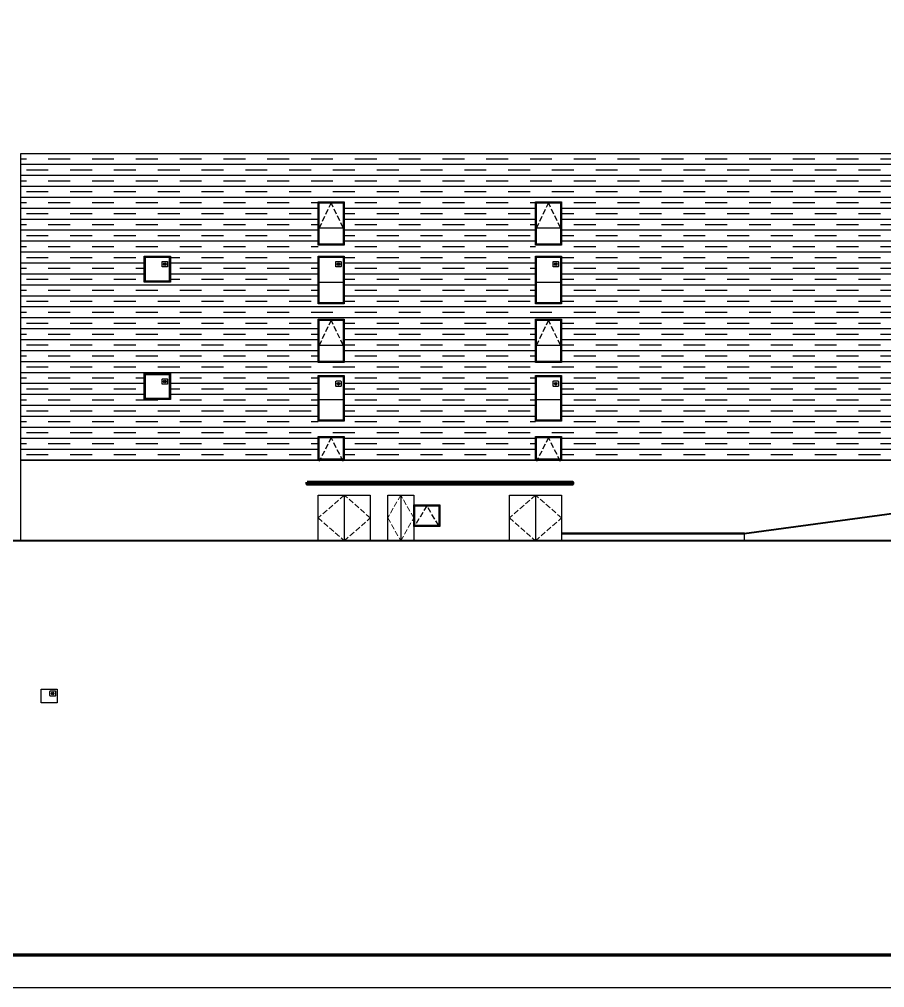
# Model space of a CAD drawing. Extents: x -737978 to 768813, y -372247 to 1140308.
# Drawn here: x -460252 to -420433, y -268610 to -224060 of the extents above; entities that cross this region are included whole.
import ezdxf

# ---------------------------------------------------------------- set-up
doc = ezdxf.new("R2010")
doc.units = 0
doc.header["$LTSCALE"] = 1000
doc.header["$MEASUREMENT"] = 0
doc.linetypes.add('DASH', pattern=[0.35, 0.25, -0.1])
doc.layers.get('0').update_dxf_attribs({"linetype": 'CONTINUOUS'})
for name, color, linetype in [('0-填充边线', 7, 'CONTINUOUS'), ('A-FLOR-OTHER2-ON', 83, 'CONTINUOUS'), ('A-WALL-GLAZ', 141, 'CONTINUOUS'), ('HZ', 7, 'CONTINUOUS'), ('J-ELEV-立面门窗分格线', 155, 'CONTINUOUS'), ('J-SECT-剖面看线', 253, 'CONTINUOUS'), ('PUB_TITLE', 4, 'CONTINUOUS')]:
    doc.layers.add(name, color=color, linetype=linetype)
doc.layers.add('DRAW', color=7, linetype='CONTINUOUS', lineweight=70)
doc.layers.add('L-外墙', color=7, linetype='CONTINUOUS', lineweight=9)

msp = doc.modelspace()

# ---------------------------------------------------------------- hatches: boundary and pattern name
h = msp.add_hatch(color=1)
h.dxf.hatch_style = 1
edge = h.paths.add_edge_path()
edge.add_arc((-453557.3, -235322.7), 60, 0, 360)
h = msp.add_hatch(color=1)
h.dxf.hatch_style = 1
edge = h.paths.add_edge_path()
edge.add_arc((-445569.6, -235322.7), 60, 0, 360)
h = msp.add_hatch(color=1)
h.dxf.hatch_style = 1
edge = h.paths.add_edge_path()
edge.add_arc((-435569.6, -235322.7), 60, 0, 360)
h = msp.add_hatch(color=1)
h.dxf.hatch_style = 1
edge = h.paths.add_edge_path()
edge.add_arc((-453557.3, -240722.7), 60, 0, 360)
h = msp.add_hatch(color=1)
h.dxf.hatch_style = 1
edge = h.paths.add_edge_path()
edge.add_arc((-445569.6, -240822.7), 60, 0, 360)
h = msp.add_hatch(color=1)
h.dxf.hatch_style = 1
edge = h.paths.add_edge_path()
edge.add_arc((-435569.6, -240822.7), 60, 0, 360)
h = msp.add_hatch(color=1)
h.dxf.hatch_style = 1
edge = h.paths.add_edge_path()
edge.add_arc((-458719.3, -255075.7), 60, 0, 360)
at = {"layer": 'HZ'}
h = msp.add_hatch(dxfattribs=at)
h.set_pattern_fill('不能通行的沼泽地', color=8, scale=300)
h.set_pattern_definition([(0, (-386.13, 807.1), (1007.7696, 503.8848), [1007.7696, -1007.7696]), (0, (-1393.9, 1059.05), (0, 503.8848), [])])
h.paths.add_polyline_path([(-460202.3, -244447.8), (-417752.3, -244447.8), (-417752.3, -230247.8), (-460202.3, -230247.8)])
h.paths.add_polyline_path([(-454502.3, -240347.8), (-453302.3, -240347.8), (-453302.3, -241547.8), (-454502.3, -241547.8)], flags=16)
h.paths.add_polyline_path([(-454502.3, -234947.8), (-453302.3, -234947.8), (-453302.3, -236147.8), (-454502.3, -236147.8)], flags=16)
h.paths.add_polyline_path([(-446502.3, -232447.8), (-445302.3, -232447.8), (-445302.3, -234547.8), (-446502.3, -234547.8)], flags=16)
h.paths.add_polyline_path([(-446502.3, -234947.8), (-445302.3, -234947.8), (-445302.3, -237247.8), (-446502.3, -237247.8)], flags=16)
h.paths.add_polyline_path([(-446502.3, -237847.8), (-445302.3, -237847.8), (-445302.3, -239947.8), (-446502.3, -239947.8)], flags=16)
h.paths.add_polyline_path([(-446502.3, -240347.8), (-445302.3, -240347.8), (-445302.3, -242647.8), (-446502.3, -242647.8)], flags=16)
h.paths.add_polyline_path([(-446502.3, -243247.8), (-445302.3, -243247.8), (-445302.3, -244447.8), (-446502.3, -244447.8)], flags=16)
h.paths.add_polyline_path([(-436502.3, -243247.8), (-435302.3, -243247.8), (-435302.3, -244447.8), (-436502.3, -244447.8)])
h.paths.add_polyline_path([(-436502.3, -240347.8), (-435302.3, -240347.8), (-435302.3, -242647.8), (-436502.3, -242647.8)], flags=16)
h.paths.add_polyline_path([(-436502.3, -234947.8), (-435302.3, -234947.8), (-435302.3, -237247.8), (-436502.3, -237247.8)], flags=16)
h.paths.add_polyline_path([(-436502.3, -237847.8), (-435302.3, -237847.8), (-435302.3, -239947.8), (-436502.3, -239947.8)], flags=16)
h.paths.add_polyline_path([(-436502.3, -232447.8), (-435302.3, -232447.8), (-435302.3, -234547.8), (-436502.3, -234547.8)], flags=16)
h.paths.add_polyline_path([(-419552.3, -234947.8), (-418352.3, -234947.8), (-418352.3, -236147.8), (-419552.3, -236147.8)], flags=16)
h.paths.add_polyline_path([(-419552.3, -240347.8), (-418352.3, -240347.8), (-418352.3, -241547.8), (-419552.3, -241547.8)], flags=16)

# ---------------------------------------------------------------- linework, layer by layer
for points in [[(-453432.3, -235227.7), (-453432.3, -235417.7, -0.4142136), (-453462.3, -235447.7), (-453652.3, -235447.7, -0.4142136), (-453682.3, -235417.7), (-453682.3, -235227.7, -0.4142136), (-453652.3, -235197.7), (-453462.3, -235197.7, -0.4142136)], [(-445444.6, -235227.7), (-445444.6, -235417.7, -0.4142136), (-445474.6, -235447.7), (-445664.6, -235447.7, -0.4142136), (-445694.6, -235417.7), (-445694.6, -235227.7, -0.4142136), (-445664.6, -235197.7), (-445474.6, -235197.7, -0.4142136)], [(-435444.6, -235227.7), (-435444.6, -235417.7, -0.4142136), (-435474.6, -235447.7), (-435664.6, -235447.7, -0.4142136), (-435694.6, -235417.7), (-435694.6, -235227.7, -0.4142136), (-435664.6, -235197.7), (-435474.6, -235197.7, -0.4142136)], [(-453432.3, -240627.7), (-453432.3, -240817.7, -0.4142136), (-453462.3, -240847.7), (-453652.3, -240847.7, -0.4142136), (-453682.3, -240817.7), (-453682.3, -240627.7, -0.4142136), (-453652.3, -240597.7), (-453462.3, -240597.7, -0.4142136)], [(-445444.6, -240727.7), (-445444.6, -240917.7, -0.4142136), (-445474.6, -240947.7), (-445664.6, -240947.7, -0.4142136), (-445694.6, -240917.7), (-445694.6, -240727.7, -0.4142136), (-445664.6, -240697.7), (-445474.6, -240697.7, -0.4142136)], [(-435444.6, -240727.7), (-435444.6, -240917.7, -0.4142136), (-435474.6, -240947.7), (-435664.6, -240947.7, -0.4142136), (-435694.6, -240917.7), (-435694.6, -240727.7, -0.4142136), (-435664.6, -240697.7), (-435474.6, -240697.7, -0.4142136)], [(-458594.3, -254980.7), (-458594.3, -255170.7, -0.4142136), (-458624.3, -255200.7), (-458814.3, -255200.7, -0.4142136), (-458844.3, -255170.7), (-458844.3, -254980.7, -0.4142136), (-458814.3, -254950.7), (-458624.3, -254950.7, -0.4142136)]]:
    msp.add_lwpolyline(points, format="xyb", close=True)
msp.add_lwpolyline([(-459245.8, -254877.5), (-458512, -254877.5), (-458512, -255504.1), (-459245.8, -255504.1)], close=True)
at = {"color": 1}
for centre in [(-453557.3, -235322.7), (-445569.6, -235322.7), (-435569.6, -235322.7), (-453557.3, -240722.7), (-445569.6, -240822.7), (-435569.6, -240822.7), (-458719.3, -255075.7)]:
    msp.add_circle(centre, 60, dxfattribs=at)
at = {"layer": '0-填充边线'}
for points in [[(-434802.3, -245397.8), (-434802.3, -245497.8)], [(-426882.2, -247697.1), (-435302.3, -247697.1)], [(-435302.3, -247697.1), (-435302.3, -248047.8)], [(-426902.3, -247750.3), (-435302.3, -247750.3)]]:
    msp.add_lwpolyline(points, dxfattribs=at)
at = {"layer": 'A-FLOR-OTHER2-ON'}
msp.add_lwpolyline([(-435302.3, -230247.8), (-460202.3, -230247.8)], dxfattribs=at)
at = {"layer": 'A-FLOR-OTHER2-ON', "color": 0}
for points in [[(-426902.3, -247699.8), (-405502.4, -244797.8), (-405502.4, -244797.8), (-404502.4, -244797.8), (-404502.4, -244847.8), (-405500.6, -244847.8), (-405496.8, -244847.5), (-426902.3, -247750.3)], [(-426902.3, -247699.8), (-426902.3, -248047.8)], [(-426902.3, -247699.8), (-426902.3, -248047.8)]]:
    msp.add_lwpolyline(points, dxfattribs=at)
at = {"layer": 'A-WALL-GLAZ'}
for points in [[(-460202.3, -230247.8), (-460202.3, -248047.8)], [(-446502.3, -232447.8), (-445302.3, -232447.8)], [(-436502.3, -232447.8), (-435302.3, -232447.8)], [(-446452.3, -233647.8), (-445352.3, -233647.8)], [(-436452.3, -233647.8), (-435352.3, -233647.8)], [(-446502.3, -234947.8), (-445302.3, -234947.8)], [(-436502.3, -234947.8), (-435302.3, -234947.8)], [(-446452.3, -236147.8), (-445352.3, -236147.8)], [(-436452.3, -236147.8), (-435352.3, -236147.8)], [(-446502.3, -237847.8), (-445302.3, -237847.8)], [(-436502.3, -237847.8), (-435302.3, -237847.8)], [(-446452.3, -239047.8), (-445352.3, -239047.8)], [(-436452.3, -239047.8), (-435352.3, -239047.8)], [(-446502.3, -240447.8), (-445302.3, -240447.8)], [(-436502.3, -240447.8), (-435302.3, -240447.8)], [(-446452.3, -241547.8), (-445352.3, -241547.8)], [(-436452.3, -241547.8), (-435352.3, -241547.8)], [(-446502.3, -243247.8), (-445302.3, -243247.8)], [(-446502.3, -243247.8), (-445302.3, -243247.8)], [(-436502.3, -243247.8), (-435302.3, -243247.8)], [(-436502.3, -243247.8), (-435302.3, -243247.8)]]:
    msp.add_lwpolyline(points, dxfattribs=at)
for points in [[(-460202.3, -244347.8), (-417752.3, -244347.8), (-417752.3, -230247.8), (-460202.3, -230247.8)], [(-446502.3, -232447.8), (-445302.3, -232447.8), (-445302.3, -234447.8), (-446502.3, -234447.8)], [(-446452.3, -232497.8), (-445352.3, -232497.8), (-445352.3, -234397.8), (-446452.3, -234397.8)], [(-436502.3, -232447.8), (-435302.3, -232447.8), (-435302.3, -234447.8), (-436502.3, -234447.8)], [(-436452.3, -232497.8), (-435352.3, -232497.8), (-435352.3, -234397.8), (-436452.3, -234397.8)], [(-454502.3, -234947.8), (-453302.3, -234947.8), (-453302.3, -236147.8), (-454502.3, -236147.8)], [(-454452.3, -234997.8), (-453352.3, -234997.8), (-453352.3, -236097.8), (-454452.3, -236097.8)], [(-446502.3, -234947.8), (-445302.3, -234947.8), (-445302.3, -237147.8), (-446502.3, -237147.8)], [(-446452.3, -234997.8), (-445352.3, -234997.8), (-445352.3, -237097.8), (-446452.3, -237097.8)], [(-436502.3, -234947.8), (-435302.3, -234947.8), (-435302.3, -237147.8), (-436502.3, -237147.8)], [(-436452.3, -234997.8), (-435352.3, -234997.8), (-435352.3, -237097.8), (-436452.3, -237097.8)], [(-446502.3, -237847.8), (-445302.3, -237847.8), (-445302.3, -239847.8), (-446502.3, -239847.8)], [(-436502.3, -237847.8), (-435302.3, -237847.8), (-435302.3, -239847.8), (-436502.3, -239847.8)], [(-446452.3, -237897.8), (-445352.3, -237897.8), (-445352.3, -239797.8), (-446452.3, -239797.8)], [(-436452.3, -237897.8), (-435352.3, -237897.8), (-435352.3, -239797.8), (-436452.3, -239797.8)], [(-454502.3, -240347.8), (-453302.3, -240347.8), (-453302.3, -241547.8), (-454502.3, -241547.8)], [(-454452.3, -240397.8), (-453352.3, -240397.8), (-453352.3, -241497.8), (-454452.3, -241497.8)], [(-446502.3, -240447.8), (-445302.3, -240447.8), (-445302.3, -242547.8), (-446502.3, -242547.8)], [(-446452.3, -240497.8), (-445352.3, -240497.8), (-445352.3, -242497.8), (-446452.3, -242497.8)], [(-436502.3, -240447.8), (-435302.3, -240447.8), (-435302.3, -242547.8), (-436502.3, -242547.8)], [(-436452.3, -240497.8), (-435352.3, -240497.8), (-435352.3, -242497.8), (-436452.3, -242497.8)], [(-446502.3, -243247.8), (-445302.3, -243247.8), (-445302.3, -244347.8), (-446502.3, -244347.8)], [(-446452.3, -243297.8), (-445352.3, -243297.8), (-445352.3, -244297.8), (-446452.3, -244297.8)], [(-436502.3, -243247.8), (-435302.3, -243247.8), (-435302.3, -244347.8), (-436502.3, -244347.8)], [(-436452.3, -243297.8), (-435352.3, -243297.8), (-435352.3, -244297.8), (-436452.3, -244297.8)], [(-442102.3, -246397.8), (-440902.3, -246397.8), (-440902.3, -247397.8), (-442102.3, -247397.8)], [(-442052.3, -246447.8), (-440952.3, -246447.8), (-440952.3, -247347.8), (-442052.3, -247347.8)]]:
    msp.add_lwpolyline(points, close=True, dxfattribs=at)
at = {"layer": 'DRAW', "color": 6}
msp.add_lwpolyline([(-447002.3, -245347.8), (-434802.3, -245347.8), (-434802.3, -245447.8), (-447002.3, -245447.8)], close=True, dxfattribs=at)
at = {"layer": 'HZ'}
msp.add_lwpolyline([(-523379.3, -248147.8, 100, 100, 0), (-522645.8, -248147.8, 100, 100, 0), (-521802.3, -248047.8, 100, 100, 0), (-401502.3, -248047.8, 100, 100, 0), (-399659.6, -248147.8, 100, 100, 0), (-398581.6, -248147.8, 0, 0, 0)], format="xyseb", dxfattribs=at)
at = {"layer": 'J-ELEV-立面门窗分格线', "color": 8, "linetype": 'DASH'}
for points in [[(-445353.8, -233647.8), (-445902.3, -232497.8), (-446452.3, -233647.8)], [(-435353.8, -233647.8), (-435902.3, -232497.8), (-436452.3, -233647.8)], [(-445353.8, -239047.8), (-445902.3, -237897.8), (-446452.3, -239047.8)], [(-435353.8, -239047.8), (-435902.3, -237897.8), (-436452.3, -239047.8)], [(-445353.8, -244397.8), (-445902.3, -243297.8), (-446452.3, -244397.8)], [(-435353.8, -244397.8), (-435902.3, -243297.8), (-436452.3, -244397.8)], [(-440952.3, -247347.8), (-441500.8, -246447.8), (-442050.8, -247347.8)]]:
    msp.add_lwpolyline(points, dxfattribs=at)
at = {"layer": 'J-ELEV-立面门窗分格线', "color": 0}
for points in [[(-446502.3, -248047.8), (-446502.3, -245947.8), (-444102.3, -245947.8), (-444102.3, -248047.8)], [(-443302.3, -248047.8), (-443302.3, -245947.8), (-442102.3, -245947.8), (-442102.3, -248047.8)], [(-437702.3, -248047.8), (-437702.3, -245947.8), (-435302.3, -245947.8), (-435302.3, -248047.8)]]:
    msp.add_lwpolyline(points, close=True, dxfattribs=at)
for points in [[(-445302.3, -245947.8), (-445302.3, -248047.8)], [(-436502.3, -245947.8), (-436502.3, -248047.8)]]:
    msp.add_lwpolyline(points, dxfattribs=at)
at = {"layer": 'J-SECT-剖面看线'}
msp.add_lwpolyline([(-442702.3, -245947.8), (-442702.3, -248047.8)], dxfattribs=at)
at = {"layer": 'L-外墙', "color": 8, "linetype": 'DASH'}
for points in [[(-445302.3, -245947.8), (-446502.3, -246997.8), (-445302.3, -248047.8), (-444102.3, -246997.8)], [(-442702.3, -245947.8), (-443302.3, -246997.8), (-442702.3, -248047.8), (-442102.3, -246997.8)], [(-436502.3, -245947.8), (-437702.3, -246997.8), (-436502.3, -248047.8), (-435302.3, -246997.8)]]:
    msp.add_lwpolyline(points, close=True, dxfattribs=at)
at = {"layer": 'PUB_TITLE'}
msp.add_lwpolyline([(-535025.1, -268609.7), (-377375.1, -268609.7), (-377375.1, -179509.7), (-535025.1, -179509.7)], close=True, dxfattribs=at)
at = {"layer": 'PUB_TITLE', "const_width": 150}
msp.add_lwpolyline([(-531275.1, -267109.7), (-378875.1, -267109.7), (-378875.1, -181009.7), (-531275.1, -181009.7)], close=True, dxfattribs=at)

doc.saveas('drawing.dxf')
